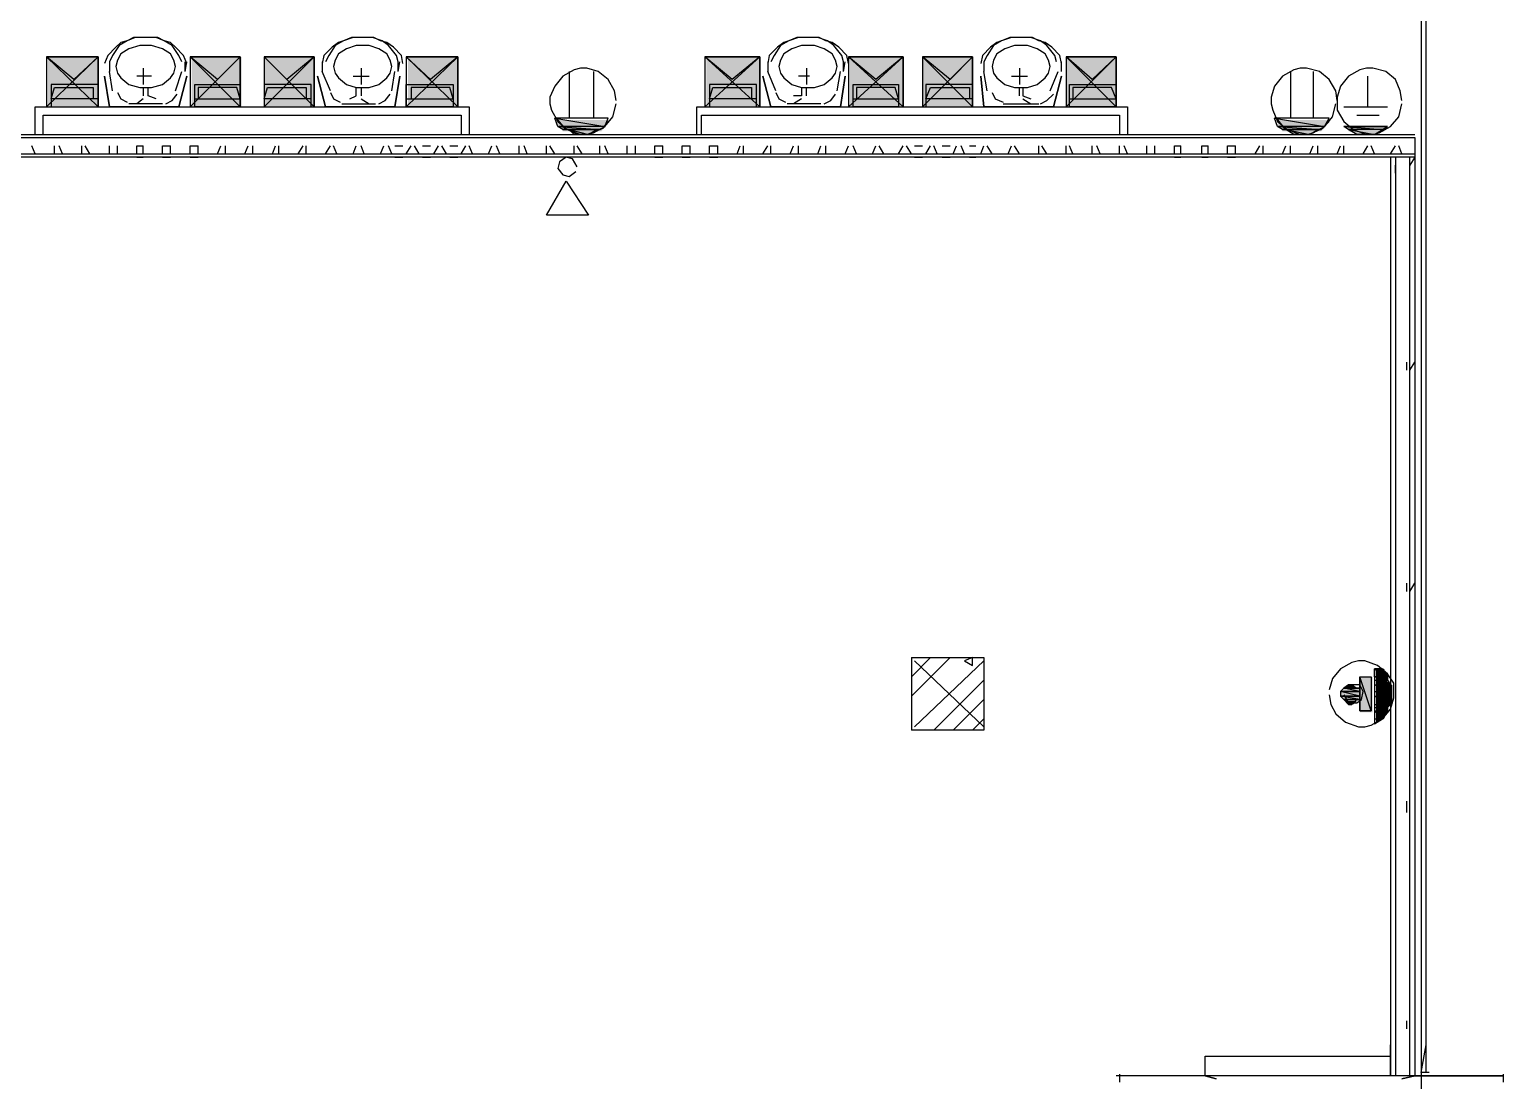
# Model space of a CAD drawing. Header units: millimetres. Extents: x 5 to 415, y 48 to 251.
# Drawn here: x 42.01 to 58.12, y 192.53 to 204.01 of the extents above; entities that cross this region are included whole.
import ezdxf

# ---------------------------------------------------------------- set-up
doc = ezdxf.new("R2010")
doc.units = ezdxf.units.MM
doc.layers.add('H', color=7, linetype='Continuous')
doc.layers.add('P', color=7, linetype='Continuous')

msp = doc.modelspace()

# ---------------------------------------------------------------- hatches: boundary and pattern name
at = {"layer": 'H', "linetype": 'Continuous'}
for points in [[(42.21, 203.165), (42.21, 203.712), (42.757, 203.712), (42.757, 203.165), (42.21, 203.165)], [(42.51, 203.465), (42.21, 203.712), (42.757, 203.712), (42.51, 203.465)], [(43.78, 203.165), (43.78, 203.712), (44.327, 203.712), (44.327, 203.165), (43.78, 203.165)], [(44.062, 203.465), (43.78, 203.712), (44.327, 203.712), (44.062, 203.465)], [(44.573, 203.165), (44.573, 203.712), (45.12, 203.712), (45.12, 203.165), (44.573, 203.165)], [(44.838, 203.465), (44.573, 203.712), (45.12, 203.712), (44.838, 203.465)], [(46.143, 203.165), (46.143, 203.712), (46.69, 203.712), (46.69, 203.165), (46.143, 203.165)], [(46.39, 203.465), (46.143, 203.712), (46.69, 203.712), (46.39, 203.465)], [(49.407, 203.165), (49.407, 203.712), (49.989, 203.712), (49.989, 203.165), (49.407, 203.165)], [(49.706, 203.465), (49.407, 203.712), (49.989, 203.712), (49.706, 203.465)], [(50.976, 203.165), (50.976, 203.712), (51.558, 203.712), (51.558, 203.165), (50.976, 203.165)], [(51.259, 203.465), (50.976, 203.712), (51.558, 203.712), (51.259, 203.465)], [(51.77, 203.165), (51.77, 203.712), (52.317, 203.712), (52.317, 203.165), (51.77, 203.165)], [(52.07, 203.465), (51.77, 203.712), (52.317, 203.712), (52.07, 203.465)], [(53.34, 203.165), (53.34, 203.712), (53.887, 203.712), (53.887, 203.165), (53.34, 203.165)], [(53.64, 203.465), (53.34, 203.712), (53.887, 203.712), (53.64, 203.465)], [(47.801, 202.953), (47.748, 203.024), (48.348, 203.024), (48.295, 202.953), (47.801, 202.953)], [(55.668, 202.953), (55.633, 203.024), (56.215, 203.024), (56.18, 202.953), (55.668, 202.953)], [(47.837, 202.9), (47.801, 202.953), (48.295, 202.953), (48.26, 202.9), (47.837, 202.9)], [(47.96, 202.865), (47.925, 202.9), (48.225, 202.9), (48.137, 202.865), (47.96, 202.865)], [(55.704, 202.9), (55.668, 202.953), (56.18, 202.953), (56.127, 202.9), (55.704, 202.9)], [(55.845, 202.865), (55.757, 202.9), (56.092, 202.9), (56.003, 202.865), (55.845, 202.865)], [(56.427, 202.9), (56.392, 202.953), (56.85, 202.953), (56.815, 202.9), (56.427, 202.9)], [(56.515, 202.865), (56.427, 202.9), (56.815, 202.9), (56.727, 202.865), (56.515, 202.865)], [(56.55, 196.55), (56.55, 196.938), (56.691, 196.938), (56.691, 196.55), (56.55, 196.55)], [(56.85, 196.938), (56.727, 197.026), (56.815, 197.026), (56.85, 196.938)], [(56.727, 196.938), (56.727, 197.026), (56.85, 196.938), (56.727, 196.938)], [(56.727, 196.885), (56.727, 196.938), (56.85, 196.938), (56.85, 196.885), (56.727, 196.885)], [(56.339, 196.762), (56.392, 196.815), (56.55, 196.815), (56.55, 196.762), (56.339, 196.762)], [(56.339, 196.727), (56.339, 196.762), (56.55, 196.762), (56.55, 196.727), (56.339, 196.727)], [(56.392, 196.815), (56.427, 196.85), (56.48, 196.85), (56.515, 196.815), (56.392, 196.815)], [(56.727, 196.85), (56.727, 196.885), (56.85, 196.885), (56.903, 196.85), (56.727, 196.85)], [(56.727, 196.762), (56.727, 196.85), (56.903, 196.85), (56.903, 196.762), (56.727, 196.762)], [(56.727, 196.727), (56.727, 196.762), (56.903, 196.762), (56.903, 196.727), (56.727, 196.727)], [(56.392, 196.674), (56.339, 196.727), (56.55, 196.727), (56.55, 196.674), (56.392, 196.674)], [(56.427, 196.638), (56.392, 196.674), (56.515, 196.674), (56.48, 196.638), (56.427, 196.638)], [(56.727, 196.638), (56.727, 196.727), (56.903, 196.727), (56.903, 196.638), (56.727, 196.638)], [(56.727, 196.603), (56.727, 196.638), (56.903, 196.638), (56.85, 196.603), (56.727, 196.603)], [(56.727, 196.55), (56.727, 196.603), (56.85, 196.603), (56.85, 196.55), (56.727, 196.55)], [(56.727, 196.48), (56.727, 196.55), (56.85, 196.55), (56.815, 196.48), (56.727, 196.48)], [(56.727, 196.427), (56.727, 196.48), (56.815, 196.48), (56.727, 196.427)]]:
    msp.add_hatch(color=256, dxfattribs=at).paths.add_polyline_path(points)

# ---------------------------------------------------------------- linework, layer by layer
at = {"layer": 'P'}
for points in [[(57.221, 220.433), (57.221, 117.863)], [(57.221, 204.258), (57.221, 192.617)], [(57.273, 192.617), (57.273, 204.258)], [(42.986, 203.835), (42.915, 203.729)], [(43.004, 203.87), (42.951, 203.817)], [(43.004, 203.87), (42.951, 203.817)], [(43.074, 203.888), (42.986, 203.835)], [(43.074, 203.888), (43.004, 203.87)], [(43.074, 203.888), (43.004, 203.87)], [(43.145, 203.923), (43.074, 203.888)], [(43.162, 203.923), (43.074, 203.888)], [(43.145, 203.923), (43.074, 203.888)], [(43.215, 203.835), (43.092, 203.8)], [(43.233, 203.923), (43.145, 203.923)], [(43.233, 203.923), (43.145, 203.923)], [(43.233, 203.923), (43.162, 203.923)], [(43.339, 203.835), (43.215, 203.835)], [(43.321, 203.923), (43.233, 203.923)], [(43.321, 203.923), (43.233, 203.923)], [(43.321, 203.923), (43.233, 203.923)], [(43.409, 203.923), (43.321, 203.923)], [(43.392, 203.923), (43.321, 203.923)], [(43.409, 203.923), (43.321, 203.923)], [(43.462, 203.8), (43.339, 203.835)], [(43.48, 203.888), (43.392, 203.923)], [(43.48, 203.888), (43.409, 203.923)], [(43.48, 203.888), (43.409, 203.923)], [(43.55, 203.87), (43.48, 203.888)], [(43.568, 203.835), (43.48, 203.888)], [(43.55, 203.87), (43.48, 203.888)], [(43.603, 203.817), (43.55, 203.87)], [(43.603, 203.817), (43.55, 203.87)], [(43.639, 203.729), (43.568, 203.835)], [(45.35, 203.835), (45.279, 203.729)], [(45.385, 203.87), (45.314, 203.817)], [(45.385, 203.87), (45.314, 203.817)], [(45.438, 203.888), (45.35, 203.835)], [(45.438, 203.888), (45.385, 203.87)], [(45.438, 203.888), (45.385, 203.87)], [(45.526, 203.923), (45.438, 203.888)], [(45.544, 203.923), (45.438, 203.888)], [(45.526, 203.923), (45.438, 203.888)], [(45.579, 203.835), (45.473, 203.8)], [(45.597, 203.923), (45.526, 203.923)], [(45.597, 203.923), (45.526, 203.923)], [(45.614, 203.923), (45.544, 203.923)], [(45.72, 203.835), (45.579, 203.835)], [(45.685, 203.923), (45.597, 203.923)], [(45.685, 203.923), (45.597, 203.923)], [(45.685, 203.923), (45.614, 203.923)], [(45.773, 203.923), (45.685, 203.923)], [(45.755, 203.923), (45.685, 203.923)], [(45.773, 203.923), (45.685, 203.923)], [(45.826, 203.8), (45.72, 203.835)], [(45.861, 203.888), (45.755, 203.923)], [(45.843, 203.888), (45.773, 203.923)], [(45.843, 203.888), (45.773, 203.923)], [(45.914, 203.87), (45.843, 203.888)], [(45.914, 203.87), (45.843, 203.888)], [(45.932, 203.835), (45.861, 203.888)], [(45.985, 203.817), (45.914, 203.87)], [(45.985, 203.817), (45.914, 203.87)], [(46.02, 203.729), (45.932, 203.835)], [(50.218, 203.835), (50.147, 203.729)], [(50.253, 203.87), (50.183, 203.817)], [(50.253, 203.87), (50.183, 203.817)], [(50.306, 203.888), (50.218, 203.835)], [(50.306, 203.888), (50.253, 203.87)], [(50.306, 203.888), (50.253, 203.87)], [(50.394, 203.923), (50.306, 203.888)], [(50.412, 203.923), (50.306, 203.888)], [(50.394, 203.923), (50.306, 203.888)], [(50.447, 203.835), (50.341, 203.8)], [(50.465, 203.923), (50.394, 203.923)], [(50.465, 203.923), (50.394, 203.923)], [(50.483, 203.923), (50.412, 203.923)], [(50.588, 203.835), (50.447, 203.835)], [(50.553, 203.923), (50.465, 203.923)], [(50.553, 203.923), (50.465, 203.923)], [(50.553, 203.923), (50.483, 203.923)], [(50.641, 203.923), (50.553, 203.923)], [(50.624, 203.923), (50.553, 203.923)], [(50.641, 203.923), (50.553, 203.923)], [(50.694, 203.8), (50.588, 203.835)], [(50.729, 203.888), (50.624, 203.923)], [(50.712, 203.888), (50.641, 203.923)], [(50.712, 203.888), (50.641, 203.923)], [(50.782, 203.87), (50.712, 203.888)], [(50.782, 203.87), (50.712, 203.888)], [(50.8, 203.835), (50.729, 203.888)], [(50.853, 203.817), (50.782, 203.87)], [(50.853, 203.817), (50.782, 203.87)], [(50.888, 203.729), (50.8, 203.835)], [(52.546, 203.835), (52.476, 203.729)], [(52.582, 203.87), (52.511, 203.817)], [(52.582, 203.87), (52.511, 203.817)], [(52.634, 203.888), (52.546, 203.835)], [(52.634, 203.888), (52.582, 203.87)], [(52.634, 203.888), (52.582, 203.87)], [(52.723, 203.923), (52.634, 203.888)], [(52.74, 203.923), (52.634, 203.888)], [(52.723, 203.923), (52.634, 203.888)], [(52.776, 203.835), (52.67, 203.8)], [(52.793, 203.923), (52.723, 203.923)], [(52.793, 203.923), (52.723, 203.923)], [(52.811, 203.923), (52.74, 203.923)], [(52.917, 203.835), (52.776, 203.835)], [(52.881, 203.923), (52.793, 203.923)], [(52.881, 203.923), (52.793, 203.923)], [(52.881, 203.923), (52.811, 203.923)], [(52.97, 203.923), (52.881, 203.923)], [(52.952, 203.923), (52.881, 203.923)], [(52.97, 203.923), (52.881, 203.923)], [(53.023, 203.8), (52.917, 203.835)], [(53.058, 203.888), (52.952, 203.923)], [(53.04, 203.888), (52.97, 203.923)], [(53.04, 203.888), (52.97, 203.923)], [(53.111, 203.87), (53.04, 203.888)], [(53.111, 203.87), (53.04, 203.888)], [(53.128, 203.835), (53.058, 203.888)], [(53.181, 203.817), (53.111, 203.87)], [(53.181, 203.817), (53.111, 203.87)], [(53.217, 203.729), (53.128, 203.835)], [(42.192, 203.712), (42.192, 203.165)], [(42.757, 203.165), (42.192, 203.712)], [(42.192, 203.712), (42.757, 203.712)], [(42.757, 203.165), (42.192, 203.712)], [(42.192, 203.712), (42.192, 203.165)], [(42.192, 203.712), (42.192, 203.165)], [(42.757, 203.712), (42.192, 203.712)], [(42.192, 203.712), (42.757, 203.712)], [(42.492, 203.465), (42.192, 203.712)], [(42.757, 203.712), (42.192, 203.165)], [(42.757, 203.165), (42.192, 203.712)], [(42.192, 203.712), (42.192, 203.165)], [(42.757, 203.712), (42.192, 203.712)], [(42.757, 203.712), (42.492, 203.465)], [(42.757, 203.712), (42.757, 203.165)], [(42.757, 203.165), (42.757, 203.712)], [(42.757, 203.165), (42.757, 203.712)], [(42.863, 203.729), (42.827, 203.641)], [(42.863, 203.729), (42.827, 203.641)], [(42.951, 203.817), (42.863, 203.729)], [(42.951, 203.817), (42.863, 203.729)], [(42.915, 203.729), (42.88, 203.659)], [(42.968, 203.676), (42.951, 203.606)], [(43.004, 203.747), (42.968, 203.676)], [(43.092, 203.8), (43.004, 203.747)], [(43.55, 203.747), (43.462, 203.8)], [(43.586, 203.676), (43.55, 203.747)], [(43.603, 203.606), (43.586, 203.676)], [(43.692, 203.729), (43.603, 203.817)], [(43.692, 203.729), (43.603, 203.817)], [(43.674, 203.659), (43.639, 203.729)], [(43.727, 203.641), (43.692, 203.729)], [(43.727, 203.641), (43.692, 203.729)], [(43.762, 203.712), (43.762, 203.165)], [(44.309, 203.165), (43.762, 203.712)], [(43.762, 203.712), (44.309, 203.712)], [(44.309, 203.165), (43.762, 203.712)], [(43.762, 203.712), (43.762, 203.165)], [(43.762, 203.712), (43.762, 203.165)], [(44.309, 203.712), (43.762, 203.712)], [(43.762, 203.712), (44.309, 203.712)], [(44.062, 203.465), (43.762, 203.712)], [(44.309, 203.712), (43.762, 203.165)], [(44.309, 203.165), (43.762, 203.712)], [(43.762, 203.712), (43.762, 203.165)], [(44.309, 203.712), (43.762, 203.712)], [(44.309, 203.712), (44.062, 203.465)], [(44.309, 203.712), (44.309, 203.165)], [(44.309, 203.165), (44.309, 203.712)], [(44.309, 203.165), (44.309, 203.712)], [(44.573, 203.712), (44.573, 203.165)], [(45.12, 203.165), (44.573, 203.712)], [(44.573, 203.712), (45.12, 203.712)], [(45.12, 203.165), (44.573, 203.712)], [(44.573, 203.712), (44.573, 203.165)], [(44.573, 203.712), (44.573, 203.165)], [(45.12, 203.712), (44.573, 203.712)], [(44.573, 203.712), (45.12, 203.712)], [(44.82, 203.465), (44.573, 203.712)], [(45.12, 203.712), (44.573, 203.165)], [(45.12, 203.165), (44.573, 203.712)], [(44.573, 203.712), (44.573, 203.165)], [(45.12, 203.712), (44.573, 203.712)], [(45.12, 203.712), (44.82, 203.465)], [(45.12, 203.712), (45.12, 203.165)], [(45.12, 203.165), (45.12, 203.712)], [(45.12, 203.165), (45.12, 203.712)], [(45.226, 203.729), (45.208, 203.641)], [(45.226, 203.729), (45.208, 203.641)], [(45.314, 203.817), (45.226, 203.729)], [(45.314, 203.817), (45.226, 203.729)], [(45.279, 203.729), (45.244, 203.659)], [(45.35, 203.676), (45.332, 203.606)], [(45.385, 203.747), (45.35, 203.676)], [(45.473, 203.8), (45.385, 203.747)], [(45.914, 203.747), (45.826, 203.8)], [(45.949, 203.676), (45.914, 203.747)], [(45.967, 203.606), (45.949, 203.676)], [(46.073, 203.729), (45.985, 203.817)], [(46.073, 203.729), (45.985, 203.817)], [(46.038, 203.659), (46.02, 203.729)], [(46.09, 203.641), (46.073, 203.729)], [(46.09, 203.641), (46.073, 203.729)], [(46.126, 203.712), (46.126, 203.165)], [(46.69, 203.165), (46.126, 203.712)], [(46.126, 203.712), (46.69, 203.712)], [(46.69, 203.165), (46.126, 203.712)], [(46.126, 203.712), (46.126, 203.165)], [(46.126, 203.712), (46.126, 203.165)], [(46.69, 203.712), (46.126, 203.712)], [(46.126, 203.712), (46.69, 203.712)], [(46.39, 203.465), (46.126, 203.712)], [(46.69, 203.712), (46.126, 203.165)], [(46.69, 203.165), (46.126, 203.712)], [(46.126, 203.712), (46.126, 203.165)], [(46.69, 203.712), (46.126, 203.712)], [(46.69, 203.712), (46.39, 203.465)], [(46.69, 203.712), (46.69, 203.165)], [(46.69, 203.165), (46.69, 203.712)], [(46.69, 203.165), (46.69, 203.712)], [(49.389, 203.712), (49.389, 203.165)], [(49.989, 203.165), (49.389, 203.712)], [(49.389, 203.712), (49.989, 203.712)], [(49.989, 203.165), (49.389, 203.712)], [(49.389, 203.712), (49.389, 203.165)], [(49.389, 203.712), (49.389, 203.165)], [(49.989, 203.712), (49.389, 203.712)], [(49.389, 203.712), (49.989, 203.712)], [(49.689, 203.465), (49.389, 203.712)], [(49.989, 203.712), (49.389, 203.165)], [(49.989, 203.165), (49.389, 203.712)], [(49.389, 203.712), (49.389, 203.165)], [(49.989, 203.712), (49.389, 203.712)], [(49.989, 203.712), (49.689, 203.465)], [(49.989, 203.712), (49.989, 203.165)], [(49.989, 203.165), (49.989, 203.712)], [(49.989, 203.165), (49.989, 203.712)], [(50.094, 203.729), (50.077, 203.641)], [(50.094, 203.729), (50.077, 203.641)], [(50.183, 203.817), (50.094, 203.729)], [(50.183, 203.817), (50.094, 203.729)], [(50.147, 203.729), (50.112, 203.659)], [(50.218, 203.676), (50.2, 203.606)], [(50.253, 203.747), (50.218, 203.676)], [(50.341, 203.8), (50.253, 203.747)], [(50.782, 203.747), (50.694, 203.8)], [(50.818, 203.676), (50.782, 203.747)], [(50.835, 203.606), (50.818, 203.676)], [(50.941, 203.729), (50.853, 203.817)], [(50.941, 203.729), (50.853, 203.817)], [(50.906, 203.659), (50.888, 203.729)], [(50.959, 203.641), (50.941, 203.729)], [(50.959, 203.641), (50.941, 203.729)], [(50.959, 203.712), (50.959, 203.165)], [(51.558, 203.165), (50.959, 203.712)], [(50.959, 203.712), (51.558, 203.712)], [(51.558, 203.165), (50.959, 203.712)], [(50.959, 203.712), (50.959, 203.165)], [(50.959, 203.712), (50.959, 203.165)], [(51.558, 203.712), (50.959, 203.712)], [(50.959, 203.712), (51.558, 203.712)], [(51.259, 203.465), (50.959, 203.712)], [(51.558, 203.712), (50.959, 203.165)], [(51.558, 203.165), (50.959, 203.712)], [(50.959, 203.712), (50.959, 203.165)], [(51.558, 203.712), (50.959, 203.712)], [(51.558, 203.712), (51.259, 203.465)], [(51.558, 203.712), (51.558, 203.165)], [(51.558, 203.165), (51.558, 203.712)], [(51.558, 203.165), (51.558, 203.712)], [(51.77, 203.712), (51.77, 203.165)], [(52.317, 203.165), (51.77, 203.712)], [(51.77, 203.712), (52.317, 203.712)], [(52.317, 203.165), (51.77, 203.712)], [(51.77, 203.712), (51.77, 203.165)], [(51.77, 203.712), (51.77, 203.165)], [(52.317, 203.712), (51.77, 203.712)], [(51.77, 203.712), (52.317, 203.712)], [(52.07, 203.465), (51.77, 203.712)], [(52.317, 203.712), (51.77, 203.165)], [(52.317, 203.165), (51.77, 203.712)], [(51.77, 203.712), (51.77, 203.165)], [(52.317, 203.712), (51.77, 203.712)], [(52.317, 203.712), (52.07, 203.465)], [(52.317, 203.712), (52.317, 203.165)], [(52.317, 203.165), (52.317, 203.712)], [(52.317, 203.165), (52.317, 203.712)], [(52.423, 203.729), (52.405, 203.641)], [(52.423, 203.729), (52.405, 203.641)], [(52.511, 203.817), (52.423, 203.729)], [(52.511, 203.817), (52.423, 203.729)], [(52.476, 203.729), (52.44, 203.659)], [(52.546, 203.676), (52.529, 203.606)], [(52.582, 203.747), (52.546, 203.676)], [(52.67, 203.8), (52.582, 203.747)], [(53.111, 203.747), (53.023, 203.8)], [(53.146, 203.676), (53.111, 203.747)], [(53.164, 203.606), (53.146, 203.676)], [(53.269, 203.729), (53.181, 203.817)], [(53.269, 203.729), (53.181, 203.817)], [(53.234, 203.659), (53.217, 203.729)], [(53.287, 203.641), (53.269, 203.729)], [(53.287, 203.641), (53.269, 203.729)], [(53.34, 203.712), (53.34, 203.165)], [(53.887, 203.165), (53.34, 203.712)], [(53.34, 203.712), (53.887, 203.712)], [(53.887, 203.165), (53.34, 203.712)], [(53.34, 203.712), (53.34, 203.165)], [(53.34, 203.712), (53.34, 203.165)], [(53.887, 203.712), (53.34, 203.712)], [(53.34, 203.712), (53.887, 203.712)], [(53.622, 203.465), (53.34, 203.712)], [(53.887, 203.712), (53.34, 203.165)], [(53.887, 203.165), (53.34, 203.712)], [(53.34, 203.712), (53.34, 203.165)], [(53.887, 203.712), (53.34, 203.712)], [(53.887, 203.712), (53.622, 203.465)], [(53.887, 203.712), (53.887, 203.165)], [(53.887, 203.165), (53.887, 203.712)], [(53.887, 203.165), (53.887, 203.712)], [(42.88, 203.659), (42.88, 203.553)], [(42.88, 203.659), (42.88, 203.553)], [(42.88, 203.659), (42.88, 203.553)], [(42.915, 203.341), (42.88, 203.553)], [(42.951, 203.606), (42.968, 203.535)], [(42.968, 203.535), (43.004, 203.482)], [(43.251, 203.588), (43.251, 203.412)], [(43.55, 203.482), (43.586, 203.535)], [(43.586, 203.535), (43.603, 203.606)], [(43.603, 203.341), (43.674, 203.553)], [(43.709, 203.553), (43.709, 203.659)], [(43.709, 203.553), (43.727, 203.659)], [(43.709, 203.553), (43.709, 203.659)], [(45.208, 203.659), (45.208, 203.553)], [(45.208, 203.659), (45.208, 203.553)], [(45.208, 203.659), (45.208, 203.553)], [(45.297, 203.341), (45.208, 203.553)], [(45.332, 203.606), (45.35, 203.535)], [(45.35, 203.535), (45.385, 203.482)], [(45.632, 203.588), (45.632, 203.412)], [(45.914, 203.482), (45.949, 203.535)], [(45.949, 203.535), (45.967, 203.606)], [(45.967, 203.341), (46.002, 203.553)], [(46.038, 203.553), (46.038, 203.659)], [(46.038, 203.553), (46.055, 203.659)], [(46.038, 203.553), (46.038, 203.659)], [(47.96, 203.57), (47.837, 203.5)], [(47.96, 203.57), (47.837, 203.5)], [(47.907, 203.553), (47.907, 203.041)], [(48.031, 203.588), (47.96, 203.57)], [(48.031, 203.588), (47.96, 203.57)], [(48.101, 203.588), (48.031, 203.588)], [(48.101, 203.588), (48.031, 203.588)], [(48.225, 203.553), (48.101, 203.588)], [(48.225, 203.553), (48.101, 203.588)], [(48.172, 203.553), (48.172, 203.041)], [(48.331, 203.465), (48.225, 203.553)], [(48.331, 203.465), (48.225, 203.553)], [(50.077, 203.659), (50.077, 203.553)], [(50.077, 203.659), (50.077, 203.553)], [(50.077, 203.659), (50.077, 203.553)], [(50.165, 203.341), (50.077, 203.553)], [(50.2, 203.606), (50.218, 203.535)], [(50.218, 203.535), (50.253, 203.482)], [(50.5, 203.588), (50.5, 203.412)], [(50.782, 203.482), (50.818, 203.535)], [(50.818, 203.535), (50.835, 203.606)], [(50.835, 203.341), (50.871, 203.553)], [(50.906, 203.553), (50.906, 203.659)], [(50.906, 203.553), (50.923, 203.659)], [(50.906, 203.553), (50.906, 203.659)], [(52.44, 203.659), (52.44, 203.553)], [(52.44, 203.659), (52.44, 203.553)], [(52.44, 203.659), (52.44, 203.553)], [(52.476, 203.341), (52.44, 203.553)], [(52.529, 203.606), (52.546, 203.535)], [(52.546, 203.535), (52.582, 203.482)], [(52.828, 203.588), (52.828, 203.412)], [(53.111, 203.482), (53.146, 203.535)], [(53.146, 203.535), (53.164, 203.606)], [(53.164, 203.341), (53.252, 203.553)], [(53.287, 203.553), (53.287, 203.659)], [(53.287, 203.553), (53.287, 203.659)], [(53.287, 203.553), (53.287, 203.659)], [(55.827, 203.57), (55.704, 203.5)], [(55.827, 203.57), (55.704, 203.5)], [(55.792, 203.553), (55.792, 203.041)], [(55.898, 203.588), (55.827, 203.57)], [(55.898, 203.588), (55.827, 203.57)], [(55.968, 203.588), (55.898, 203.588)], [(55.968, 203.588), (55.898, 203.588)], [(56.109, 203.553), (55.968, 203.588)], [(56.109, 203.553), (55.968, 203.588)], [(56.039, 203.553), (56.039, 203.041)], [(56.215, 203.465), (56.109, 203.553)], [(56.215, 203.465), (56.109, 203.553)], [(56.55, 203.57), (56.427, 203.5)], [(56.621, 203.588), (56.55, 203.57)], [(56.691, 203.588), (56.621, 203.588)], [(56.833, 203.553), (56.691, 203.588)], [(56.938, 203.465), (56.833, 203.553)], [(42.757, 203.412), (42.245, 203.412)], [(42.245, 203.412), (42.245, 203.253)], [(42.245, 203.253), (42.28, 203.376)], [(42.28, 203.376), (42.704, 203.376)], [(42.704, 203.376), (42.704, 203.253)], [(42.757, 203.253), (42.757, 203.412)], [(42.88, 203.165), (42.827, 203.5)], [(42.827, 203.5), (42.88, 203.165)], [(43.004, 203.482), (43.092, 203.412)], [(43.092, 203.412), (43.215, 203.376)], [(43.339, 203.5), (43.18, 203.5)], [(43.215, 203.376), (43.339, 203.376)], [(43.251, 203.376), (43.251, 203.288)], [(43.303, 203.288), (43.303, 203.376)], [(43.339, 203.376), (43.462, 203.412)], [(43.462, 203.412), (43.55, 203.482)], [(43.639, 203.165), (43.727, 203.5)], [(43.727, 203.5), (43.639, 203.165)], [(43.815, 203.253), (43.815, 203.412)], [(43.815, 203.412), (44.309, 203.412)], [(44.274, 203.376), (43.85, 203.376)], [(43.85, 203.376), (43.85, 203.253)], [(44.309, 203.253), (44.274, 203.376)], [(44.309, 203.412), (44.309, 203.253)], [(45.085, 203.412), (44.573, 203.412)], [(44.573, 203.412), (44.573, 203.253)], [(44.573, 203.253), (44.609, 203.376)], [(44.609, 203.376), (45.032, 203.376)], [(45.032, 203.376), (45.032, 203.253)], [(45.085, 203.253), (45.085, 203.412)], [(45.244, 203.165), (45.156, 203.5)], [(45.156, 203.5), (45.244, 203.165)], [(45.385, 203.482), (45.473, 203.412)], [(45.473, 203.412), (45.579, 203.376)], [(45.544, 203.5), (45.72, 203.5)], [(45.579, 203.376), (45.72, 203.376)], [(45.579, 203.288), (45.579, 203.376)], [(45.632, 203.376), (45.632, 203.288)], [(45.72, 203.376), (45.826, 203.412)], [(45.826, 203.412), (45.914, 203.482)], [(46.002, 203.165), (46.055, 203.5)], [(46.055, 203.5), (46.002, 203.165)], [(46.126, 203.253), (46.126, 203.412)], [(46.126, 203.412), (46.637, 203.412)], [(46.602, 203.376), (46.179, 203.376)], [(46.179, 203.376), (46.179, 203.253)], [(46.637, 203.253), (46.602, 203.376)], [(46.637, 203.412), (46.637, 203.253)], [(47.748, 203.394), (47.696, 203.271)], [(47.748, 203.394), (47.696, 203.271)], [(47.837, 203.5), (47.748, 203.394)], [(47.837, 203.5), (47.748, 203.394)], [(48.401, 203.341), (48.331, 203.465)], [(48.401, 203.341), (48.331, 203.465)], [(49.953, 203.412), (49.442, 203.412)], [(49.442, 203.412), (49.442, 203.253)], [(49.442, 203.253), (49.477, 203.376)], [(49.477, 203.376), (49.9, 203.376)], [(49.9, 203.376), (49.9, 203.253)], [(49.953, 203.253), (49.953, 203.412)], [(50.112, 203.165), (50.024, 203.5)], [(50.024, 203.5), (50.112, 203.165)], [(50.253, 203.482), (50.341, 203.412)], [(50.341, 203.412), (50.447, 203.376)], [(50.535, 203.5), (50.412, 203.5)], [(50.447, 203.376), (50.588, 203.376)], [(50.447, 203.376), (50.447, 203.288)], [(50.5, 203.288), (50.5, 203.376)], [(50.588, 203.376), (50.694, 203.412)], [(50.694, 203.412), (50.782, 203.482)], [(50.871, 203.165), (50.923, 203.5)], [(50.923, 203.5), (50.871, 203.165)], [(51.012, 203.253), (51.012, 203.412)], [(51.012, 203.412), (51.506, 203.412)], [(51.47, 203.376), (51.047, 203.376)], [(51.047, 203.376), (51.047, 203.253)], [(51.506, 203.253), (51.47, 203.376)], [(51.506, 203.412), (51.506, 203.253)], [(52.317, 203.412), (51.805, 203.412)], [(51.805, 203.412), (51.805, 203.253)], [(51.805, 203.253), (51.858, 203.376)], [(51.858, 203.376), (52.282, 203.376)], [(52.282, 203.376), (52.282, 203.253)], [(52.317, 203.253), (52.317, 203.412)], [(52.44, 203.165), (52.405, 203.5)], [(52.405, 203.5), (52.44, 203.165)], [(52.582, 203.482), (52.67, 203.412)], [(52.67, 203.412), (52.776, 203.376)], [(52.74, 203.5), (52.917, 203.5)], [(52.776, 203.376), (52.917, 203.376)], [(52.828, 203.288), (52.828, 203.376)], [(52.864, 203.376), (52.864, 203.288)], [(52.917, 203.376), (53.023, 203.412)], [(53.023, 203.412), (53.111, 203.482)], [(53.199, 203.165), (53.287, 203.5)], [(53.287, 203.5), (53.199, 203.165)], [(53.375, 203.253), (53.375, 203.412)], [(53.375, 203.412), (53.887, 203.412)], [(53.834, 203.376), (53.411, 203.376)], [(53.411, 203.376), (53.411, 203.253)], [(53.887, 203.253), (53.834, 203.376)], [(53.887, 203.412), (53.887, 203.253)], [(55.615, 203.394), (55.58, 203.271)], [(55.615, 203.394), (55.58, 203.271)], [(55.704, 203.5), (55.615, 203.394)], [(55.704, 203.5), (55.615, 203.394)], [(56.286, 203.341), (56.215, 203.465)], [(56.286, 203.341), (56.215, 203.465)], [(56.339, 203.394), (56.303, 203.271)], [(56.427, 203.5), (56.339, 203.394)], [(56.638, 203.165), (56.638, 203.5)], [(56.991, 203.341), (56.938, 203.465)], [(42.757, 203.253), (42.245, 203.253)], [(42.245, 203.253), (42.245, 203.165)], [(42.757, 203.165), (42.757, 203.253)], [(42.968, 203.323), (43.004, 203.253)], [(43.004, 203.253), (43.074, 203.218)], [(43.462, 203.2), (43.092, 203.2)], [(43.251, 203.253), (43.18, 203.2)], [(43.392, 203.253), (43.303, 203.288)], [(43.392, 203.2), (43.303, 203.2)], [(43.498, 203.2), (43.568, 203.235)], [(43.568, 203.235), (43.621, 203.306)], [(43.815, 203.165), (43.815, 203.253)], [(43.815, 203.253), (44.309, 203.253)], [(44.309, 203.253), (44.309, 203.165)], [(45.085, 203.253), (44.573, 203.253)], [(44.573, 203.253), (44.573, 203.165)], [(45.085, 203.165), (45.085, 203.253)], [(45.297, 203.323), (45.332, 203.253)], [(45.332, 203.253), (45.403, 203.218)], [(45.42, 203.2), (45.791, 203.2)], [(45.508, 203.253), (45.579, 203.288)], [(45.508, 203.2), (45.579, 203.2)], [(45.632, 203.253), (45.72, 203.2)], [(45.826, 203.2), (45.896, 203.235)], [(45.896, 203.235), (45.949, 203.306)], [(46.126, 203.165), (46.126, 203.253)], [(46.126, 203.253), (46.637, 203.253)], [(46.637, 203.253), (46.637, 203.165)], [(47.696, 203.271), (47.696, 203.2)], [(47.696, 203.271), (47.696, 203.2)], [(47.696, 203.2), (47.713, 203.129)], [(47.696, 203.2), (47.713, 203.129)], [(48.383, 203.059), (48.419, 203.2)], [(48.383, 203.059), (48.419, 203.2)], [(48.419, 203.235), (48.401, 203.341)], [(48.419, 203.235), (48.401, 203.341)], [(49.953, 203.253), (49.442, 203.253)], [(49.442, 203.253), (49.442, 203.165)], [(49.953, 203.165), (49.953, 203.253)], [(50.165, 203.323), (50.2, 203.253)], [(50.2, 203.253), (50.271, 203.218)], [(50.659, 203.2), (50.288, 203.2)], [(50.447, 203.288), (50.359, 203.288)], [(50.447, 203.253), (50.359, 203.2)], [(50.588, 203.2), (50.5, 203.2)], [(50.694, 203.2), (50.765, 203.235)], [(50.765, 203.235), (50.818, 203.306)], [(51.012, 203.165), (51.012, 203.253)], [(51.012, 203.253), (51.506, 203.253)], [(51.506, 203.253), (51.506, 203.165)], [(52.317, 203.253), (51.805, 203.253)], [(51.805, 203.253), (51.805, 203.165)], [(52.317, 203.165), (52.317, 203.253)], [(52.529, 203.323), (52.564, 203.253)], [(52.564, 203.253), (52.652, 203.218)], [(52.652, 203.2), (53.04, 203.2)], [(52.74, 203.2), (52.828, 203.2)], [(52.864, 203.288), (52.952, 203.253)], [(52.864, 203.253), (52.952, 203.2)], [(53.058, 203.2), (53.128, 203.235)], [(53.128, 203.235), (53.199, 203.306)], [(53.375, 203.165), (53.375, 203.253)], [(53.375, 203.253), (53.887, 203.253)], [(53.887, 203.253), (53.887, 203.165)], [(55.58, 203.271), (55.58, 203.2)], [(55.58, 203.271), (55.58, 203.2)], [(55.58, 203.2), (55.598, 203.129)], [(55.58, 203.2), (55.598, 203.129)], [(56.25, 203.059), (56.286, 203.2)], [(56.25, 203.059), (56.286, 203.2)], [(56.303, 203.235), (56.286, 203.341)], [(56.303, 203.235), (56.286, 203.341)], [(56.303, 203.271), (56.303, 203.2)], [(56.303, 203.2), (56.303, 203.129)], [(56.974, 203.059), (57.009, 203.2)], [(57.009, 203.235), (56.991, 203.341)], [(42.069, 202.865), (42.069, 203.165)], [(42.069, 203.165), (46.814, 203.165)], [(42.157, 202.865), (42.157, 203.077)], [(42.157, 203.077), (46.725, 203.077)], [(42.192, 203.165), (42.757, 203.165)], [(42.192, 203.165), (42.757, 203.165)], [(42.192, 203.165), (42.757, 203.165)], [(42.245, 203.165), (42.757, 203.165)], [(43.639, 203.165), (42.88, 203.165)], [(42.88, 203.165), (43.639, 203.165)], [(43.639, 203.165), (42.88, 203.165)], [(42.88, 203.165), (43.639, 203.165)], [(43.762, 203.165), (44.309, 203.165)], [(43.762, 203.165), (44.309, 203.165)], [(43.762, 203.165), (44.309, 203.165)], [(44.309, 203.165), (43.815, 203.165)], [(44.573, 203.165), (45.085, 203.165)], [(44.573, 203.165), (45.12, 203.165)], [(44.573, 203.165), (45.12, 203.165)], [(44.573, 203.165), (45.12, 203.165)], [(45.244, 203.165), (46.002, 203.165)], [(46.002, 203.165), (45.244, 203.165)], [(45.244, 203.165), (46.002, 203.165)], [(46.002, 203.165), (45.244, 203.165)], [(46.637, 203.165), (46.126, 203.165)], [(46.126, 203.165), (46.69, 203.165)], [(46.126, 203.165), (46.69, 203.165)], [(46.126, 203.165), (46.69, 203.165)], [(46.725, 203.077), (46.725, 202.865)], [(46.814, 203.165), (46.814, 202.865)], [(47.713, 203.129), (47.784, 203.006)], [(47.713, 203.129), (47.784, 203.006)], [(48.331, 203.041), (47.748, 203.041)], [(47.748, 203.041), (48.295, 202.953)], [(47.748, 203.041), (48.295, 202.953)], [(47.784, 202.953), (47.748, 203.041)], [(48.331, 203.041), (47.748, 203.041)], [(47.766, 203.041), (47.854, 202.935)], [(48.295, 202.953), (48.383, 203.059)], [(48.295, 202.953), (48.383, 203.059)], [(48.295, 202.953), (48.331, 203.041)], [(49.301, 202.865), (49.301, 203.165)], [(49.301, 203.165), (54.01, 203.165)], [(49.354, 202.865), (49.354, 203.077)], [(49.354, 203.077), (53.922, 203.077)], [(49.389, 203.165), (49.989, 203.165)], [(49.389, 203.165), (49.989, 203.165)], [(49.389, 203.165), (49.989, 203.165)], [(49.442, 203.165), (49.953, 203.165)], [(50.871, 203.165), (50.112, 203.165)], [(50.112, 203.165), (50.871, 203.165)], [(50.871, 203.165), (50.112, 203.165)], [(50.112, 203.165), (50.871, 203.165)], [(50.959, 203.165), (51.558, 203.165)], [(50.959, 203.165), (51.558, 203.165)], [(50.959, 203.165), (51.558, 203.165)], [(51.506, 203.165), (51.012, 203.165)], [(51.77, 203.165), (52.317, 203.165)], [(51.77, 203.165), (52.317, 203.165)], [(51.77, 203.165), (52.317, 203.165)], [(51.805, 203.165), (52.317, 203.165)], [(52.44, 203.165), (53.199, 203.165)], [(53.199, 203.165), (52.44, 203.165)], [(52.44, 203.165), (53.199, 203.165)], [(53.199, 203.165), (52.44, 203.165)], [(53.34, 203.165), (53.887, 203.165)], [(53.34, 203.165), (53.887, 203.165)], [(53.34, 203.165), (53.887, 203.165)], [(53.887, 203.165), (53.375, 203.165)], [(53.922, 203.077), (53.922, 202.865)], [(54.01, 203.165), (54.01, 202.865)], [(55.598, 203.129), (55.651, 203.006)], [(55.598, 203.129), (55.651, 203.006)], [(56.215, 203.041), (55.615, 203.041)], [(55.615, 203.041), (56.162, 202.953)], [(55.615, 203.041), (56.162, 202.953)], [(55.651, 202.953), (55.615, 203.041)], [(56.215, 203.041), (55.615, 203.041)], [(55.633, 203.041), (55.721, 202.935)], [(56.162, 202.953), (56.25, 203.059)], [(56.162, 202.953), (56.25, 203.059)], [(56.162, 202.953), (56.215, 203.041)], [(56.303, 203.129), (56.374, 203.006)], [(56.374, 203.165), (56.85, 203.165)], [(56.515, 203.077), (56.762, 203.077)], [(56.885, 202.953), (56.974, 203.059)], [(30.85, 202.865), (57.15, 202.865)], [(47.784, 203.006), (47.89, 202.918)], [(47.784, 203.006), (47.89, 202.918)], [(48.295, 202.953), (47.784, 202.953)], [(48.295, 202.953), (47.784, 202.953)], [(47.784, 202.953), (48.242, 202.918)], [(47.784, 202.953), (48.242, 202.918)], [(47.837, 202.918), (47.784, 202.953)], [(48.242, 202.918), (47.837, 202.918)], [(48.242, 202.918), (47.837, 202.918)], [(47.837, 202.918), (48.207, 202.918)], [(47.837, 202.918), (48.207, 202.918)], [(47.907, 202.918), (47.837, 202.918)], [(47.854, 202.935), (47.925, 202.9)], [(47.89, 202.918), (48.031, 202.865)], [(47.89, 202.918), (48.031, 202.865)], [(48.207, 202.918), (47.907, 202.918)], [(48.207, 202.918), (47.907, 202.918)], [(47.907, 202.918), (48.119, 202.865)], [(47.907, 202.918), (48.119, 202.865)], [(47.96, 202.865), (47.907, 202.918)], [(47.925, 202.9), (48.013, 202.865)], [(48.119, 202.865), (47.96, 202.865)], [(48.119, 202.865), (47.96, 202.865)], [(47.96, 202.865), (48.084, 202.865)], [(47.96, 202.865), (48.084, 202.865)], [(47.995, 202.865), (47.96, 202.865)], [(48.084, 202.865), (47.995, 202.865)], [(48.013, 202.865), (48.101, 202.865)], [(48.031, 202.865), (48.101, 202.865)], [(48.031, 202.865), (48.101, 202.865)], [(48.084, 202.865), (48.119, 202.865)], [(48.101, 202.865), (48.189, 202.9)], [(48.101, 202.865), (48.172, 202.883)], [(48.101, 202.865), (48.172, 202.883)], [(48.119, 202.865), (48.207, 202.918)], [(48.172, 202.883), (48.295, 202.953)], [(48.172, 202.883), (48.295, 202.953)], [(48.189, 202.9), (48.278, 202.935)], [(48.207, 202.918), (48.242, 202.918)], [(48.242, 202.918), (48.295, 202.953)], [(48.278, 202.935), (48.331, 203.006)], [(55.651, 203.006), (55.757, 202.918)], [(55.651, 203.006), (55.757, 202.918)], [(56.162, 202.953), (55.651, 202.953)], [(56.162, 202.953), (55.651, 202.953)], [(55.651, 202.953), (56.127, 202.918)], [(55.651, 202.953), (56.127, 202.918)], [(55.704, 202.918), (55.651, 202.953)], [(56.127, 202.918), (55.704, 202.918)], [(56.127, 202.918), (55.704, 202.918)], [(55.704, 202.918), (56.092, 202.918)], [(55.704, 202.918), (56.092, 202.918)], [(55.739, 202.918), (55.704, 202.918)], [(55.721, 202.935), (55.809, 202.9)], [(56.092, 202.918), (55.739, 202.918)], [(56.092, 202.918), (55.739, 202.918)], [(55.739, 202.918), (56.003, 202.865)], [(55.739, 202.918), (56.003, 202.865)], [(55.827, 202.865), (55.739, 202.918)], [(55.757, 202.918), (55.898, 202.865)], [(55.757, 202.918), (55.898, 202.865)], [(55.809, 202.9), (55.898, 202.865)], [(56.003, 202.865), (55.827, 202.865)], [(56.003, 202.865), (55.827, 202.865)], [(55.827, 202.865), (55.951, 202.865)], [(55.827, 202.865), (55.951, 202.865)], [(55.88, 202.865), (55.827, 202.865)], [(55.951, 202.865), (55.88, 202.865)], [(55.898, 202.865), (55.968, 202.865)], [(55.898, 202.865), (55.968, 202.865)], [(55.898, 202.865), (55.986, 202.865)], [(55.951, 202.865), (56.003, 202.865)], [(55.968, 202.865), (56.039, 202.883)], [(55.968, 202.865), (56.039, 202.883)], [(55.986, 202.865), (56.074, 202.9)], [(56.003, 202.865), (56.092, 202.918)], [(56.039, 202.883), (56.162, 202.953)], [(56.039, 202.883), (56.162, 202.953)], [(56.074, 202.9), (56.145, 202.935)], [(56.092, 202.918), (56.127, 202.918)], [(56.127, 202.918), (56.162, 202.953)], [(56.145, 202.935), (56.215, 203.006)], [(56.374, 203.006), (56.48, 202.918)], [(56.374, 202.953), (56.85, 202.953)], [(56.85, 202.953), (56.374, 202.953)], [(56.374, 202.953), (56.797, 202.918)], [(56.374, 202.953), (56.797, 202.918)], [(56.427, 202.918), (56.374, 202.953)], [(56.797, 202.918), (56.427, 202.918)], [(56.797, 202.918), (56.427, 202.918)], [(56.427, 202.918), (56.709, 202.865)], [(56.427, 202.918), (56.709, 202.865)], [(56.515, 202.865), (56.427, 202.918)], [(56.48, 202.918), (56.621, 202.865)], [(56.709, 202.865), (56.515, 202.865)], [(56.515, 202.865), (56.674, 202.865)], [(56.674, 202.865), (56.515, 202.865)], [(56.515, 202.865), (56.709, 202.865)], [(56.674, 202.865), (56.515, 202.865)], [(56.55, 202.865), (56.674, 202.865)], [(56.638, 202.865), (56.55, 202.865)], [(56.621, 202.865), (56.691, 202.865)], [(56.674, 202.865), (56.638, 202.865)], [(56.709, 202.865), (56.674, 202.865)], [(56.691, 202.865), (56.762, 202.883)], [(56.709, 202.865), (56.797, 202.918)], [(56.762, 202.883), (56.885, 202.953)], [(56.797, 202.918), (56.85, 202.953)], [(30.762, 202.83), (57.15, 202.83)], [(30.815, 202.83), (57.15, 202.83)], [(42.069, 202.653), (42.033, 202.741)], [(42.28, 202.653), (42.28, 202.741)], [(42.369, 202.653), (42.333, 202.741)], [(42.58, 202.653), (42.58, 202.741)], [(42.668, 202.653), (42.616, 202.741)], [(42.88, 202.653), (42.88, 202.741)], [(42.968, 202.653), (42.968, 202.741)], [(43.18, 202.83), (43.251, 202.83)], [(43.18, 202.741), (43.251, 202.741)], [(43.18, 202.653), (43.18, 202.741)], [(43.251, 202.653), (43.251, 202.741)], [(43.462, 202.83), (43.55, 202.83)], [(43.462, 202.741), (43.55, 202.741)], [(43.462, 202.653), (43.462, 202.741)], [(43.55, 202.653), (43.55, 202.741)], [(43.762, 202.83), (43.85, 202.83)], [(43.762, 202.741), (43.85, 202.741)], [(43.762, 202.653), (43.762, 202.741)], [(43.85, 202.653), (43.85, 202.741)], [(44.062, 202.653), (44.097, 202.741)], [(44.15, 202.653), (44.15, 202.741)], [(44.362, 202.653), (44.397, 202.741)], [(44.45, 202.653), (44.45, 202.741)], [(44.662, 202.653), (44.697, 202.741)], [(44.732, 202.653), (44.732, 202.741)], [(44.944, 202.653), (44.997, 202.741)], [(45.032, 202.653), (45.032, 202.741)], [(45.244, 202.653), (45.297, 202.741)], [(45.367, 202.653), (45.332, 202.741)], [(45.544, 202.653), (45.579, 202.741)], [(45.667, 202.653), (45.632, 202.741)], [(45.843, 202.653), (45.879, 202.741)], [(45.967, 202.653), (45.932, 202.741)], [(46.002, 202.83), (46.09, 202.83)], [(46.002, 202.741), (46.09, 202.741)], [(46.126, 202.653), (46.179, 202.741)], [(46.267, 202.653), (46.214, 202.741)], [(46.302, 202.83), (46.39, 202.83)], [(46.302, 202.741), (46.39, 202.741)], [(46.426, 202.653), (46.478, 202.741)], [(46.567, 202.653), (46.514, 202.741)], [(46.602, 202.83), (46.69, 202.83)], [(46.602, 202.741), (46.69, 202.741)], [(46.725, 202.653), (46.778, 202.741)], [(46.849, 202.653), (46.814, 202.741)], [(47.025, 202.653), (47.061, 202.741)], [(47.149, 202.653), (47.113, 202.741)], [(47.36, 202.653), (47.36, 202.741)], [(47.449, 202.653), (47.413, 202.741)], [(47.66, 202.653), (47.66, 202.741)], [(47.748, 202.653), (47.696, 202.741)], [(47.96, 202.653), (47.96, 202.741)], [(48.048, 202.653), (47.995, 202.741)], [(48.242, 202.653), (48.242, 202.741)], [(48.331, 202.653), (48.295, 202.741)], [(48.542, 202.653), (48.542, 202.741)], [(48.63, 202.653), (48.63, 202.741)], [(48.842, 202.83), (48.93, 202.83)], [(48.842, 202.741), (48.93, 202.741)], [(48.842, 202.653), (48.842, 202.741)], [(48.93, 202.653), (48.93, 202.741)], [(49.142, 202.83), (49.23, 202.83)], [(49.142, 202.741), (49.23, 202.741)], [(49.142, 202.653), (49.142, 202.741)], [(49.23, 202.653), (49.23, 202.741)], [(49.442, 202.83), (49.53, 202.83)], [(49.442, 202.741), (49.53, 202.741)], [(49.442, 202.653), (49.442, 202.741)], [(49.53, 202.653), (49.53, 202.741)], [(49.742, 202.653), (49.777, 202.741)], [(49.812, 202.653), (49.812, 202.741)], [(50.024, 202.653), (50.077, 202.741)], [(50.112, 202.653), (50.112, 202.741)], [(50.324, 202.653), (50.359, 202.741)], [(50.412, 202.653), (50.412, 202.741)], [(50.624, 202.653), (50.659, 202.741)], [(50.712, 202.653), (50.712, 202.741)], [(50.923, 202.653), (50.959, 202.741)], [(51.047, 202.653), (51.012, 202.741)], [(51.223, 202.653), (51.259, 202.741)], [(51.347, 202.653), (51.294, 202.741)], [(51.506, 202.653), (51.558, 202.741)], [(51.647, 202.653), (51.594, 202.741)], [(51.682, 202.83), (51.77, 202.83)], [(51.682, 202.741), (51.77, 202.741)], [(51.805, 202.653), (51.858, 202.741)], [(51.929, 202.653), (51.894, 202.741)], [(51.982, 202.83), (52.07, 202.83)], [(51.982, 202.741), (52.07, 202.741)], [(52.105, 202.653), (52.141, 202.741)], [(52.229, 202.653), (52.193, 202.741)], [(52.282, 202.83), (52.352, 202.83)], [(52.282, 202.741), (52.352, 202.741)], [(52.405, 202.653), (52.44, 202.741)], [(52.529, 202.653), (52.476, 202.741)], [(52.705, 202.653), (52.74, 202.741)], [(52.828, 202.653), (52.776, 202.741)], [(53.04, 202.653), (53.04, 202.741)], [(53.128, 202.653), (53.075, 202.741)], [(53.34, 202.653), (53.34, 202.741)], [(53.411, 202.653), (53.375, 202.741)], [(53.622, 202.653), (53.622, 202.741)], [(53.71, 202.653), (53.675, 202.741)], [(53.922, 202.653), (53.922, 202.741)], [(54.01, 202.653), (53.975, 202.741)], [(54.222, 202.653), (54.222, 202.741)], [(54.31, 202.653), (54.31, 202.741)], [(54.522, 202.83), (54.592, 202.83)], [(54.522, 202.741), (54.592, 202.741)], [(54.522, 202.653), (54.522, 202.741)], [(54.592, 202.653), (54.592, 202.741)], [(54.822, 202.83), (54.892, 202.83)], [(54.822, 202.741), (54.892, 202.741)], [(54.822, 202.653), (54.822, 202.741)], [(54.892, 202.653), (54.892, 202.741)], [(55.104, 202.83), (55.192, 202.83)], [(55.104, 202.741), (55.192, 202.741)], [(55.104, 202.653), (55.104, 202.741)], [(55.192, 202.653), (55.192, 202.741)], [(55.404, 202.653), (55.457, 202.741)], [(55.492, 202.653), (55.492, 202.741)], [(55.704, 202.653), (55.739, 202.741)], [(55.792, 202.653), (55.792, 202.741)], [(56.003, 202.653), (56.039, 202.741)], [(56.092, 202.653), (56.092, 202.741)], [(56.303, 202.653), (56.339, 202.741)], [(56.374, 202.653), (56.374, 202.741)], [(56.586, 202.653), (56.638, 202.741)], [(56.709, 202.653), (56.674, 202.741)], [(56.885, 202.653), (56.938, 202.741)], [(57.009, 202.653), (56.974, 202.741)], [(57.15, 202.83), (57.15, 202.653)], [(29.968, 202.653), (57.15, 202.653)], [(29.968, 202.653), (57.15, 202.653)], [(57.15, 202.618), (29.968, 202.618)], [(43.18, 202.618), (43.251, 202.618)], [(43.462, 202.618), (43.55, 202.618)], [(43.762, 202.618), (43.85, 202.618)], [(46.002, 202.618), (46.09, 202.618)], [(46.302, 202.618), (46.39, 202.618)], [(46.602, 202.618), (46.69, 202.618)], [(47.801, 202.565), (47.784, 202.494)], [(47.872, 202.618), (47.801, 202.565)], [(47.943, 202.6), (47.872, 202.618)], [(47.995, 202.512), (47.943, 202.6)], [(48.842, 202.618), (48.93, 202.618)], [(49.142, 202.618), (49.23, 202.618)], [(49.442, 202.618), (49.53, 202.618)], [(51.682, 202.618), (51.77, 202.618)], [(51.982, 202.618), (52.07, 202.618)], [(52.282, 202.618), (52.352, 202.618)], [(54.522, 202.618), (54.592, 202.618)], [(54.822, 202.618), (54.892, 202.618)], [(55.104, 202.618), (55.192, 202.618)], [(56.885, 202.618), (56.885, 192.581)], [(57.097, 202.618), (56.938, 202.618)], [(56.938, 202.618), (56.938, 192.581)], [(56.938, 202.618), (56.938, 192.581)], [(57.15, 202.618), (57.097, 202.53)], [(57.097, 192.581), (57.097, 202.618)], [(57.097, 192.581), (57.097, 202.618)], [(57.15, 202.653), (57.15, 192.581)], [(47.784, 202.494), (47.837, 202.424)], [(47.837, 202.424), (47.907, 202.406)], [(47.907, 202.406), (47.978, 202.459)], [(56.938, 202.442), (56.938, 202.53)], [(47.66, 201.983), (47.872, 202.353)], [(47.872, 202.353), (48.119, 201.983)], [(48.119, 201.983), (47.66, 201.983)], [(57.062, 200.29), (57.062, 200.378)], [(57.097, 200.29), (57.15, 200.378)], [(57.062, 197.873), (57.062, 197.961)], [(57.097, 197.873), (57.15, 197.961)], [(51.647, 196.938), (51.858, 197.15)], [(51.647, 196.727), (52.07, 197.15)], [(51.647, 197.15), (51.647, 196.356)], [(51.647, 197.15), (52.44, 197.15)], [(52.44, 196.391), (51.682, 197.115)], [(51.682, 196.391), (52.44, 197.115)], [(52.317, 197.15), (52.229, 197.115)], [(52.229, 197.115), (52.317, 197.062)], [(52.317, 197.062), (52.317, 197.15)], [(52.44, 197.15), (52.44, 196.356)], [(56.462, 197.097), (56.339, 197.026)], [(56.533, 197.115), (56.462, 197.097)], [(56.603, 197.115), (56.533, 197.115)], [(56.744, 197.062), (56.603, 197.115)], [(56.85, 196.973), (56.744, 197.062)], [(51.894, 196.356), (52.44, 196.903)], [(56.25, 196.921), (56.215, 196.797)], [(56.339, 197.026), (56.25, 196.921)], [(56.674, 196.568), (56.55, 196.938)], [(56.55, 196.938), (56.55, 196.568)], [(56.674, 196.568), (56.55, 196.938)], [(56.55, 196.938), (56.674, 196.938)], [(56.55, 196.568), (56.55, 196.938)], [(56.55, 196.938), (56.674, 196.938)], [(56.674, 196.938), (56.674, 196.568)], [(56.674, 196.938), (56.674, 196.568)], [(56.709, 197.026), (56.797, 197.026)], [(56.797, 197.026), (56.709, 197.026)], [(56.709, 197.026), (56.797, 197.026)], [(56.85, 196.938), (56.709, 197.026)], [(56.709, 196.938), (56.709, 197.026)], [(56.709, 197.026), (56.85, 196.938)], [(56.709, 197.026), (56.709, 196.427)], [(56.85, 196.903), (56.709, 196.938)], [(56.709, 196.938), (56.709, 196.903)], [(56.85, 196.903), (56.709, 196.938)], [(56.709, 196.938), (56.85, 196.938)], [(56.85, 196.938), (56.709, 196.938)], [(56.885, 196.85), (56.709, 196.903)], [(56.709, 196.903), (56.709, 196.85)], [(56.885, 196.85), (56.709, 196.903)], [(56.709, 196.903), (56.85, 196.903)], [(56.709, 196.903), (56.85, 196.903)], [(56.797, 197.026), (56.85, 196.938)], [(56.921, 196.868), (56.85, 196.973)], [(56.85, 196.938), (56.85, 196.903)], [(56.85, 196.903), (56.885, 196.85)], [(56.215, 196.744), (56.233, 196.638)], [(56.374, 196.815), (56.339, 196.779)], [(56.55, 196.727), (56.339, 196.779)], [(56.339, 196.779), (56.339, 196.727)], [(56.55, 196.727), (56.339, 196.779)], [(56.339, 196.779), (56.55, 196.779)], [(56.339, 196.779), (56.55, 196.779)], [(56.55, 196.779), (56.339, 196.779)], [(56.339, 196.779), (56.339, 196.779)], [(56.55, 196.779), (56.339, 196.779)], [(56.339, 196.779), (56.339, 196.779)], [(56.339, 196.779), (56.55, 196.779)], [(56.339, 196.779), (56.55, 196.779)], [(56.427, 196.85), (56.374, 196.815)], [(56.55, 196.779), (56.374, 196.815)], [(56.55, 196.779), (56.374, 196.815)], [(56.374, 196.815), (56.55, 196.815)], [(56.374, 196.815), (56.55, 196.815)], [(56.515, 196.815), (56.374, 196.815)], [(56.55, 196.815), (56.374, 196.815)], [(56.374, 196.815), (56.374, 196.815)], [(56.374, 196.815), (56.55, 196.815)], [(56.374, 196.815), (56.515, 196.815)], [(56.515, 196.815), (56.374, 196.815)], [(56.374, 196.815), (56.515, 196.815)], [(56.515, 196.815), (56.374, 196.815)], [(56.374, 196.815), (56.374, 196.815)], [(56.515, 196.815), (56.374, 196.815)], [(56.374, 196.815), (56.374, 196.815)], [(56.374, 196.815), (56.515, 196.815)], [(56.374, 196.815), (56.515, 196.815)], [(56.515, 196.815), (56.374, 196.815)], [(56.374, 196.815), (56.515, 196.815)], [(56.374, 196.744), (56.427, 196.656)], [(56.462, 196.85), (56.392, 196.815)], [(56.515, 196.815), (56.427, 196.85)], [(56.515, 196.815), (56.427, 196.85)], [(56.427, 196.85), (56.462, 196.85)], [(56.427, 196.85), (56.427, 196.85)], [(56.427, 196.85), (56.427, 196.85)], [(56.462, 196.85), (56.427, 196.85)], [(56.427, 196.85), (56.462, 196.85)], [(56.427, 196.85), (56.462, 196.85)], [(56.462, 196.85), (56.427, 196.85)], [(56.462, 196.85), (56.515, 196.815)], [(56.55, 196.85), (56.462, 196.85)], [(56.55, 196.815), (56.515, 196.815)], [(56.586, 196.779), (56.55, 196.85)], [(56.55, 196.815), (56.55, 196.779)], [(56.55, 196.779), (56.55, 196.727)], [(56.568, 196.691), (56.586, 196.779)], [(56.885, 196.779), (56.709, 196.85)], [(56.709, 196.85), (56.709, 196.779)], [(56.885, 196.779), (56.709, 196.85)], [(56.709, 196.85), (56.885, 196.85)], [(56.709, 196.85), (56.885, 196.85)], [(56.885, 196.727), (56.709, 196.779)], [(56.709, 196.779), (56.709, 196.727)], [(56.885, 196.727), (56.709, 196.779)], [(56.709, 196.779), (56.885, 196.779)], [(56.709, 196.779), (56.885, 196.779)], [(56.885, 196.85), (56.885, 196.779)], [(56.885, 196.779), (56.885, 196.727)], [(56.921, 196.797), (56.921, 196.868)], [(56.921, 196.709), (56.921, 196.797)], [(52.105, 196.356), (52.44, 196.691)], [(56.233, 196.638), (56.286, 196.533)], [(56.55, 196.691), (56.339, 196.727)], [(56.339, 196.727), (56.374, 196.691)], [(56.55, 196.691), (56.339, 196.727)], [(56.339, 196.727), (56.55, 196.727)], [(56.339, 196.727), (56.55, 196.727)], [(56.55, 196.727), (56.339, 196.727)], [(56.339, 196.727), (56.339, 196.727)], [(56.55, 196.727), (56.339, 196.727)], [(56.339, 196.727), (56.339, 196.727)], [(56.339, 196.727), (56.55, 196.727)], [(56.339, 196.727), (56.55, 196.727)], [(56.427, 196.638), (56.374, 196.691)], [(56.374, 196.691), (56.427, 196.638)], [(56.462, 196.638), (56.374, 196.691)], [(56.374, 196.691), (56.515, 196.691)], [(56.374, 196.691), (56.515, 196.691)], [(56.515, 196.691), (56.374, 196.691)], [(56.374, 196.691), (56.374, 196.691)], [(56.515, 196.691), (56.374, 196.691)], [(56.374, 196.691), (56.374, 196.691)], [(56.374, 196.691), (56.515, 196.691)], [(56.374, 196.691), (56.515, 196.691)], [(56.515, 196.691), (56.374, 196.691)], [(56.374, 196.691), (56.515, 196.691)], [(56.515, 196.691), (56.374, 196.691)], [(56.374, 196.691), (56.374, 196.691)], [(56.515, 196.691), (56.374, 196.691)], [(56.374, 196.691), (56.55, 196.691)], [(56.515, 196.691), (56.374, 196.691)], [(56.374, 196.691), (56.374, 196.691)], [(56.374, 196.691), (56.515, 196.691)], [(56.374, 196.691), (56.55, 196.691)], [(56.427, 196.656), (56.515, 196.656)], [(56.462, 196.638), (56.427, 196.638)], [(56.427, 196.638), (56.462, 196.638)], [(56.427, 196.638), (56.462, 196.638)], [(56.462, 196.638), (56.427, 196.638)], [(56.427, 196.638), (56.427, 196.638)], [(56.427, 196.638), (56.427, 196.638)], [(56.515, 196.691), (56.462, 196.638)], [(56.55, 196.691), (56.515, 196.691)], [(56.515, 196.656), (56.568, 196.691)], [(56.55, 196.727), (56.55, 196.691)], [(56.885, 196.638), (56.709, 196.727)], [(56.709, 196.727), (56.709, 196.638)], [(56.885, 196.638), (56.709, 196.727)], [(56.709, 196.727), (56.885, 196.727)], [(56.709, 196.727), (56.885, 196.727)], [(56.85, 196.603), (56.709, 196.638)], [(56.709, 196.638), (56.709, 196.603)], [(56.85, 196.603), (56.709, 196.638)], [(56.709, 196.638), (56.885, 196.638)], [(56.709, 196.638), (56.885, 196.638)], [(56.85, 196.568), (56.709, 196.603)], [(56.709, 196.603), (56.709, 196.568)], [(56.85, 196.568), (56.709, 196.603)], [(56.709, 196.603), (56.85, 196.603)], [(56.709, 196.603), (56.85, 196.603)], [(56.797, 196.48), (56.885, 196.585)], [(56.885, 196.638), (56.85, 196.603)], [(56.85, 196.603), (56.85, 196.568)], [(56.885, 196.727), (56.885, 196.638)], [(56.885, 196.585), (56.921, 196.709)], [(52.317, 196.356), (52.44, 196.48)], [(56.286, 196.533), (56.392, 196.444)], [(56.392, 196.444), (56.533, 196.391)], [(56.55, 196.568), (56.674, 196.568)], [(56.674, 196.568), (56.55, 196.568)], [(56.674, 196.409), (56.797, 196.48)], [(56.797, 196.48), (56.709, 196.568)], [(56.709, 196.568), (56.709, 196.48)], [(56.797, 196.48), (56.709, 196.568)], [(56.709, 196.568), (56.85, 196.568)], [(56.709, 196.568), (56.85, 196.568)], [(56.709, 196.427), (56.797, 196.48)], [(56.797, 196.48), (56.709, 196.427)], [(56.709, 196.48), (56.797, 196.48)], [(56.85, 196.568), (56.797, 196.48)], [(52.44, 196.356), (51.647, 196.356)], [(56.533, 196.391), (56.603, 196.391)], [(56.603, 196.391), (56.674, 196.409)], [(57.062, 195.509), (57.062, 195.58)], [(57.062, 195.457), (57.062, 195.545)], [(57.062, 193.093), (57.062, 193.181)], [(56.885, 192.581), (56.885, 192.917)], [(57.15, 192.917), (57.15, 192.581)], [(57.221, 192.917), (57.221, 192.617)], [(57.221, 192.617), (57.273, 192.917)], [(54.857, 192.581), (54.857, 192.793)], [(54.857, 192.793), (56.885, 192.793)], [(54.857, 192.581), (53.887, 192.581)], [(53.922, 192.599), (53.922, 192.511)], [(57.185, 192.581), (54.857, 192.581)], [(56.885, 192.581), (54.857, 192.581)], [(54.857, 192.581), (54.98, 192.546)], [(54.98, 192.546), (54.857, 192.581)], [(57.15, 192.581), (56.885, 192.581)], [(57.15, 192.581), (57.009, 192.546)], [(57.009, 192.546), (57.15, 192.581)], [(58.12, 192.581), (57.15, 192.581)], [(57.15, 192.581), (58.12, 192.581)], [(57.309, 192.617), (57.221, 192.617)], [(58.12, 192.511), (58.12, 192.599)]]:
    msp.add_lwpolyline(points, dxfattribs=at)

doc.saveas('drawing.dxf')
